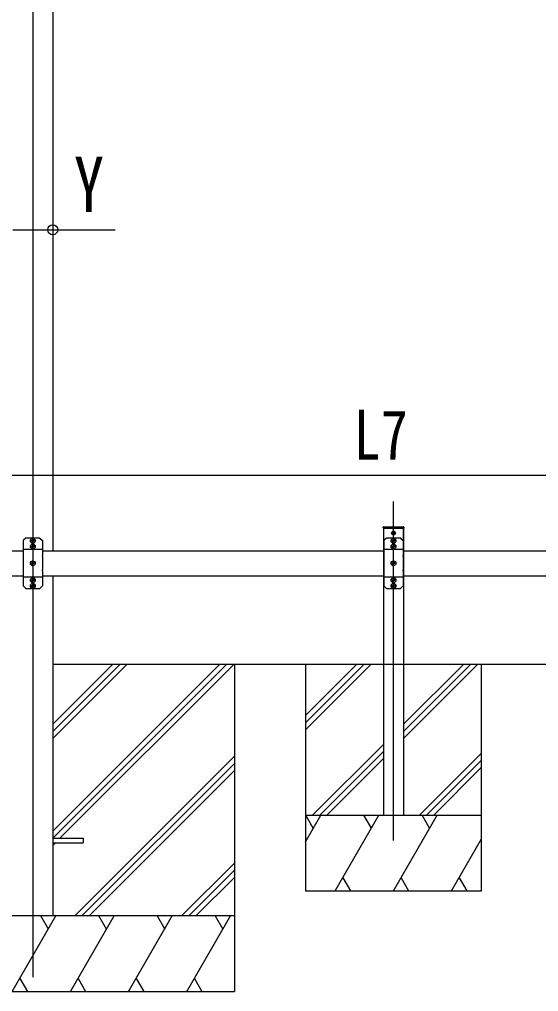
# Model space of a CAD drawing. Units: millimetres, scale not verified. Extents: x -12615 to 12615, y -8910 to 8910.
# Drawn here: x -2239 to -1208, y -5640 to -3711 of the extents above; entities that cross this region are included whole.
import ezdxf
from ezdxf.enums import TextEntityAlignment as Align

# ---------------------------------------------------------------- set-up
doc = ezdxf.new("R2010")
doc.units = ezdxf.units.MM
doc.header["$LTSCALE"] = 40
for name, color, linetype in [('0-3_YKK_12', 2, 'Continuous'), ('0-4_YKK_13', 4, 'Continuous'), ('0-5_YKK_A1', 4, 'Continuous'), ('0-6_YKK_D', 6, 'Continuous')]:
    doc.layers.add(name, color=color, linetype=linetype)
doc.styles.add('ＭＳ ゴシック', font='')
doc.styles.get('ＭＳ ゴシック').set_extended_font_data('MS Gothic')

msp = doc.modelspace()

# ---------------------------------------------------------------- linework, layer by layer
at = {"layer": '0-3_YKK_12'}
for p, q in [((-2212.16, -2647.77), (-2212.16, -5611.34)), ((-1496.16, -5340.06), (-1496.16, -4667.56)), ((-1496.16, -4734.21), (-1496.16, -4725.91)), ((-2206.42, -4745.56), (-2217.89, -4745.56)), ((-2212.16, -4751.29), (-2212.16, -4739.82)), ((-1490.43, -4745.56), (-1501.9, -4745.56)), ((-1500.31, -4730.06), (-1492.01, -4730.06)), ((-1496.16, -4751.29), (-1496.16, -4739.82)), ((-2206.42, -4756.56), (-2217.89, -4756.56)), ((-2212.16, -4762.29), (-2212.16, -4750.82)), ((-1490.43, -4756.56), (-1501.9, -4756.56)), ((-1496.16, -4762.29), (-1496.16, -4750.82)), ((-2212.16, -4795.79), (-2212.16, -4784.32)), ((-1496.16, -4795.79), (-1496.16, -4784.32)), ((-2206.42, -4790.06), (-2217.89, -4790.06)), ((-1490.43, -4790.06), (-1501.9, -4790.06)), ((-2212.16, -4829.29), (-2212.16, -4817.82)), ((-1496.16, -4829.29), (-1496.16, -4817.82)), ((-2206.42, -4823.56), (-2217.89, -4823.56)), ((-2206.42, -4834.56), (-2217.89, -4834.56)), ((-2212.16, -4840.29), (-2212.16, -4828.82)), ((-1490.43, -4823.56), (-1501.9, -4823.56)), ((-1490.43, -4834.56), (-1501.9, -4834.56)), ((-1496.16, -4840.29), (-1496.16, -4828.82))]:
    msp.add_line(p, q, dxfattribs=at)
at = {"layer": '0-4_YKK_13'}
for p, q in [((-1516.66, -4720.06), (-1516.57, -4718.5)), ((-1515.66, -4720.06), (-1516.66, -4720.06)), ((-1515.66, -4720.06), (-1476.66, -4720.06)), ((-1515.57, -4717.56), (-1476.76, -4717.56)), ((-2226.16, -4740.06), (-2231.16, -4745.06)), ((-2231.16, -4745.06), (-2231.16, -4775.34)), ((-2212.87, -4740.06), (-2226.16, -4740.06)), ((-2214.54, -4746.15), (-2213.5, -4746.17)), ((-2214.53, -4744.96), (-2213.5, -4744.95)), ((-2213.5, -4744.95), (-2212.89, -4744.83)), ((-2213.5, -4746.17), (-2212.89, -4746.29)), ((-2212.77, -4744.22), (-2212.89, -4744.83)), ((-2212.75, -4743.18), (-2212.77, -4744.22)), ((-2211.57, -4743.18), (-2211.55, -4744.22)), ((-2211.55, -4744.22), (-2211.43, -4744.83)), ((-2198.16, -4740.06), (-2211.45, -4740.06)), ((-2210.82, -4744.95), (-2211.43, -4744.83)), ((-2210.82, -4746.17), (-2211.43, -4746.29)), ((-2209.78, -4744.96), (-2210.82, -4744.95)), ((-2209.78, -4746.15), (-2210.82, -4746.17)), ((-2198.16, -4740.06), (-2193.16, -4745.06)), ((-2193.16, -4745.06), (-2193.16, -4775.34)), ((-1510.16, -4740.06), (-1515.16, -4745.06)), ((-1515.16, -4745.06), (-1515.16, -4775.34)), ((-1496.88, -4740.06), (-1510.16, -4740.06)), ((-1498.54, -4744.96), (-1497.5, -4744.95)), ((-1498.54, -4746.15), (-1497.5, -4746.17)), ((-1498.21, -4729.71), (-1498.21, -4730.41)), ((-1498.21, -4729.71), (-1497.01, -4729.71)), ((-1498.21, -4730.41), (-1497.01, -4730.41)), ((-1497.5, -4744.95), (-1496.89, -4744.83)), ((-1497.5, -4746.17), (-1496.89, -4746.29)), ((-1496.77, -4744.22), (-1496.89, -4744.83)), ((-1496.75, -4743.18), (-1496.77, -4744.22)), ((-1496.51, -4728.01), (-1495.81, -4728.01)), ((-1496.51, -4728.01), (-1496.51, -4729.21)), ((-1496.51, -4730.91), (-1496.51, -4732.11)), ((-1496.51, -4732.11), (-1495.81, -4732.11)), ((-1495.81, -4728.01), (-1495.81, -4729.21)), ((-1495.81, -4730.91), (-1495.81, -4732.11)), ((-1495.57, -4743.18), (-1495.55, -4744.22)), ((-1495.55, -4744.22), (-1495.43, -4744.83)), ((-1482.16, -4740.06), (-1495.45, -4740.06)), ((-1494.82, -4744.95), (-1495.43, -4744.83)), ((-1494.82, -4746.17), (-1495.43, -4746.29)), ((-1495.31, -4729.71), (-1494.11, -4729.71)), ((-1495.31, -4730.41), (-1494.11, -4730.41)), ((-1493.78, -4744.96), (-1494.82, -4744.95)), ((-1493.78, -4746.15), (-1494.82, -4746.17)), ((-1494.11, -4729.71), (-1494.11, -4730.41)), ((-1482.16, -4740.06), (-1477.16, -4745.06)), ((-1477.16, -4745.06), (-1477.16, -4775.34)), ((-2193.16, -4762.46), (-2231.16, -4762.46)), ((-2214.54, -4757.15), (-2213.5, -4757.17)), ((-2214.53, -4755.96), (-2213.5, -4755.95)), ((-2213.5, -4755.95), (-2212.89, -4755.83)), ((-2213.5, -4757.17), (-2212.89, -4757.29)), ((-2212.77, -4746.89), (-2212.89, -4746.29)), ((-2212.77, -4755.22), (-2212.89, -4755.83)), ((-2212.77, -4757.89), (-2212.89, -4757.29)), ((-2212.75, -4747.93), (-2212.77, -4746.89)), ((-2212.75, -4754.18), (-2212.77, -4755.22)), ((-2212.75, -4758.93), (-2212.77, -4757.89)), ((-2211.57, -4747.93), (-2211.55, -4746.89)), ((-2211.57, -4754.18), (-2211.55, -4755.22)), ((-2211.57, -4758.93), (-2211.55, -4757.89)), ((-2211.55, -4746.89), (-2211.43, -4746.29)), ((-2211.55, -4755.22), (-2211.43, -4755.83)), ((-2211.55, -4757.89), (-2211.43, -4757.29)), ((-2210.82, -4755.95), (-2211.43, -4755.83)), ((-2210.82, -4757.17), (-2211.43, -4757.29)), ((-2209.78, -4755.96), (-2210.82, -4755.95)), ((-2209.78, -4757.15), (-2210.82, -4757.17)), ((-1477.16, -4762.46), (-1515.16, -4762.46)), ((-1498.54, -4755.96), (-1497.5, -4755.95)), ((-1498.54, -4757.15), (-1497.5, -4757.17)), ((-1497.5, -4755.95), (-1496.89, -4755.83)), ((-1497.5, -4757.17), (-1496.89, -4757.29)), ((-1496.77, -4746.89), (-1496.89, -4746.29)), ((-1496.77, -4755.22), (-1496.89, -4755.83)), ((-1496.77, -4757.89), (-1496.89, -4757.29)), ((-1496.75, -4747.93), (-1496.77, -4746.89)), ((-1496.75, -4754.18), (-1496.77, -4755.22)), ((-1496.75, -4758.93), (-1496.77, -4757.89)), ((-1495.57, -4747.93), (-1495.55, -4746.89)), ((-1495.57, -4754.18), (-1495.55, -4755.22)), ((-1495.57, -4758.93), (-1495.55, -4757.89)), ((-1495.55, -4746.89), (-1495.43, -4746.29)), ((-1495.55, -4755.22), (-1495.43, -4755.83)), ((-1495.55, -4757.89), (-1495.43, -4757.29)), ((-1494.82, -4755.95), (-1495.43, -4755.83)), ((-1494.82, -4757.17), (-1495.43, -4757.29)), ((-1493.78, -4755.96), (-1494.82, -4755.95)), ((-1493.78, -4757.15), (-1494.82, -4757.17)), ((-2231.16, -4776.77), (-2231.16, -4803.34)), ((-2193.16, -4776.77), (-2193.16, -4803.34)), ((-1515.16, -4776.77), (-1515.16, -4803.34)), ((-1477.16, -4776.77), (-1477.16, -4803.34)), ((-2214.54, -4790.65), (-2213.5, -4790.67)), ((-2214.53, -4789.46), (-2213.5, -4789.45)), ((-2213.5, -4789.45), (-2212.89, -4789.33)), ((-2213.5, -4790.67), (-2212.89, -4790.79)), ((-2212.77, -4788.72), (-2212.89, -4789.33)), ((-2212.77, -4791.39), (-2212.89, -4790.79)), ((-2212.75, -4787.68), (-2212.77, -4788.72)), ((-2212.75, -4792.43), (-2212.77, -4791.39)), ((-2211.57, -4787.68), (-2211.55, -4788.72)), ((-2211.57, -4792.43), (-2211.55, -4791.39)), ((-2211.55, -4788.72), (-2211.43, -4789.33)), ((-2211.55, -4791.39), (-2211.43, -4790.79)), ((-2210.82, -4789.45), (-2211.43, -4789.33)), ((-2210.82, -4790.67), (-2211.43, -4790.79)), ((-2209.78, -4789.46), (-2210.82, -4789.45)), ((-2209.78, -4790.65), (-2210.82, -4790.67)), ((-1498.54, -4789.46), (-1497.5, -4789.45)), ((-1498.54, -4790.65), (-1497.5, -4790.67)), ((-1497.5, -4789.45), (-1496.89, -4789.33)), ((-1497.5, -4790.67), (-1496.89, -4790.79)), ((-1496.77, -4788.72), (-1496.89, -4789.33)), ((-1496.77, -4791.39), (-1496.89, -4790.79)), ((-1496.75, -4787.68), (-1496.77, -4788.72)), ((-1496.75, -4792.43), (-1496.77, -4791.39)), ((-1495.57, -4787.68), (-1495.55, -4788.72)), ((-1495.57, -4792.43), (-1495.55, -4791.39)), ((-1495.55, -4788.72), (-1495.43, -4789.33)), ((-1495.55, -4791.39), (-1495.43, -4790.79)), ((-1494.82, -4789.45), (-1495.43, -4789.33)), ((-1494.82, -4790.67), (-1495.43, -4790.79)), ((-1493.78, -4789.46), (-1494.82, -4789.45)), ((-1493.78, -4790.65), (-1494.82, -4790.67)), ((-2231.16, -4804.77), (-2231.16, -4835.06)), ((-2193.16, -4817.66), (-2231.16, -4817.66)), ((-2214.53, -4822.96), (-2213.5, -4822.95)), ((-2213.5, -4822.95), (-2212.89, -4822.83)), ((-2212.77, -4822.22), (-2212.89, -4822.83)), ((-2212.75, -4821.18), (-2212.77, -4822.22)), ((-2211.57, -4821.18), (-2211.55, -4822.22)), ((-2211.55, -4822.22), (-2211.43, -4822.83)), ((-2210.82, -4822.95), (-2211.43, -4822.83)), ((-2209.78, -4822.96), (-2210.82, -4822.95)), ((-2193.16, -4804.77), (-2193.16, -4835.06)), ((-1515.16, -4804.77), (-1515.16, -4835.06)), ((-1477.16, -4817.66), (-1515.16, -4817.66)), ((-1498.54, -4822.96), (-1497.5, -4822.95)), ((-1497.5, -4822.95), (-1496.89, -4822.83)), ((-1496.77, -4822.22), (-1496.89, -4822.83)), ((-1496.75, -4821.18), (-1496.77, -4822.22)), ((-1495.57, -4821.18), (-1495.55, -4822.22)), ((-1495.55, -4822.22), (-1495.43, -4822.83)), ((-1494.82, -4822.95), (-1495.43, -4822.83)), ((-1493.78, -4822.96), (-1494.82, -4822.95)), ((-1477.16, -4804.77), (-1477.16, -4835.06)), ((-2226.16, -4840.06), (-2231.16, -4835.06)), ((-2226.16, -4840.06), (-2212.87, -4840.06)), ((-2214.54, -4824.15), (-2213.5, -4824.17)), ((-2214.54, -4835.15), (-2213.5, -4835.17)), ((-2214.53, -4833.96), (-2213.5, -4833.95)), ((-2213.5, -4824.17), (-2212.89, -4824.29)), ((-2213.5, -4833.95), (-2212.89, -4833.83)), ((-2213.5, -4835.17), (-2212.89, -4835.29)), ((-2212.77, -4824.89), (-2212.89, -4824.29)), ((-2212.77, -4833.22), (-2212.89, -4833.83)), ((-2212.77, -4835.89), (-2212.89, -4835.29)), ((-2212.75, -4825.93), (-2212.77, -4824.89)), ((-2212.75, -4832.18), (-2212.77, -4833.22)), ((-2212.75, -4836.93), (-2212.77, -4835.89)), ((-2211.57, -4825.93), (-2211.55, -4824.89)), ((-2211.57, -4832.18), (-2211.55, -4833.22)), ((-2211.57, -4836.93), (-2211.55, -4835.89)), ((-2211.55, -4824.89), (-2211.43, -4824.29)), ((-2211.55, -4833.22), (-2211.43, -4833.83)), ((-2211.55, -4835.89), (-2211.43, -4835.29)), ((-2211.45, -4840.06), (-2198.16, -4840.06)), ((-2210.82, -4824.17), (-2211.43, -4824.29)), ((-2210.82, -4833.95), (-2211.43, -4833.83)), ((-2210.82, -4835.17), (-2211.43, -4835.29)), ((-2209.78, -4824.15), (-2210.82, -4824.17)), ((-2209.78, -4833.96), (-2210.82, -4833.95)), ((-2209.78, -4835.15), (-2210.82, -4835.17)), ((-2198.16, -4840.06), (-2193.16, -4835.06)), ((-1510.16, -4840.06), (-1515.16, -4835.06)), ((-1510.16, -4840.06), (-1496.88, -4840.06)), ((-1498.54, -4824.15), (-1497.5, -4824.17)), ((-1498.54, -4833.96), (-1497.5, -4833.95)), ((-1498.54, -4835.15), (-1497.5, -4835.17)), ((-1497.5, -4824.17), (-1496.89, -4824.29)), ((-1497.5, -4833.95), (-1496.89, -4833.83)), ((-1497.5, -4835.17), (-1496.89, -4835.29)), ((-1496.77, -4824.89), (-1496.89, -4824.29)), ((-1496.77, -4833.22), (-1496.89, -4833.83)), ((-1496.77, -4835.89), (-1496.89, -4835.29)), ((-1496.75, -4825.93), (-1496.77, -4824.89)), ((-1496.75, -4832.18), (-1496.77, -4833.22)), ((-1496.75, -4836.93), (-1496.77, -4835.89)), ((-1495.57, -4825.93), (-1495.55, -4824.89)), ((-1495.57, -4832.18), (-1495.55, -4833.22)), ((-1495.57, -4836.93), (-1495.55, -4835.89)), ((-1495.55, -4824.89), (-1495.43, -4824.29)), ((-1495.55, -4833.22), (-1495.43, -4833.83)), ((-1495.55, -4835.89), (-1495.43, -4835.29)), ((-1495.45, -4840.06), (-1482.16, -4840.06)), ((-1494.82, -4824.17), (-1495.43, -4824.29)), ((-1494.82, -4833.95), (-1495.43, -4833.83)), ((-1494.82, -4835.17), (-1495.43, -4835.29)), ((-1493.78, -4824.15), (-1494.82, -4824.17)), ((-1493.78, -4833.96), (-1494.82, -4833.95)), ((-1493.78, -4835.15), (-1494.82, -4835.17)), ((-1482.16, -4840.06), (-1477.16, -4835.06)), ((-2172.66, -5335.56), (-2112.16, -5335.56)), ((-2112.16, -5335.56), (-2112.16, -5344.56)), ((-2172.66, -5344.56), (-2112.16, -5344.56))]:
    msp.add_line(p, q, dxfattribs=at)
msp.add_lwpolyline([(-1475.76, -4718.5), (-1475.66, -4720.06), (-1476.66, -4720.06)], dxfattribs=at)
for centre, radius in [((-1496.16, -4730.06), 3.75), ((-2212.16, -4745.56), 4.74), ((-1496.16, -4745.56), 4.74), ((-2212.16, -4756.56), 4.74), ((-1496.16, -4756.56), 4.74), ((-2212.16, -4790.06), 4.74), ((-1496.16, -4790.06), 4.74), ((-2212.16, -4823.56), 4.74), ((-1496.16, -4823.56), 4.74), ((-2212.16, -4834.56), 4.74), ((-1496.16, -4834.56), 4.74)]:
    msp.add_circle(centre, radius, dxfattribs=at)
for centre, radius, start, end in [((-1515.57, -4718.56), 1, 90, 176.5), ((-1476.76, -4718.56), 1, 3.5, 90), ((-2212.16, -4745.56), 2.45, 165.9892, 194.0108), ((-2212.16, -4739.36), 1, 224.427, 315.573), ((-2212.16, -4745.56), 2.45, 75.9892, 104.0108), ((-2212.16, -4745.56), 2.45, 345.9892, 14.0108), ((-1496.16, -4745.56), 2.45, 165.9892, 194.0108), ((-1497.01, -4729.21), 0.5, 270, 0), ((-1497.01, -4730.91), 0.5, 0, 90), ((-1496.16, -4739.36), 1, 224.427, 315.573), ((-1496.16, -4745.56), 2.45, 75.9892, 104.0108), ((-1495.31, -4729.21), 0.5, 180, 270), ((-1495.31, -4730.91), 0.5, 90, 180), ((-1496.16, -4745.56), 2.45, 345.9892, 14.0108), ((-2212.16, -4756.56), 2.45, 165.9892, 194.0108), ((-2212.16, -4745.56), 2.45, 255.9892, 284.0108), ((-2212.16, -4756.56), 2.45, 75.9892, 104.0108), ((-2212.16, -4756.56), 2.45, 255.9892, 284.0108), ((-2212.16, -4756.56), 2.45, 345.9892, 14.0108), ((-1496.16, -4756.56), 2.45, 165.9892, 194.0108), ((-1496.16, -4745.56), 2.45, 255.9892, 284.0108), ((-1496.16, -4756.56), 2.45, 75.9892, 104.0108), ((-1496.16, -4756.56), 2.45, 255.9892, 284.0108), ((-1496.16, -4756.56), 2.45, 345.9892, 14.0108), ((-2231.86, -4776.06), 1, 314.427, 45.573), ((-2192.46, -4776.06), 1, 134.427, 225.573), ((-1515.86, -4776.06), 1, 314.427, 45.573), ((-1476.46, -4776.06), 1, 134.427, 225.573), ((-2231.86, -4804.06), 1, 314.427, 45.573), ((-2212.16, -4790.06), 2.45, 165.9892, 194.0108), ((-2212.16, -4790.06), 2.45, 75.9892, 104.0108), ((-2212.16, -4790.06), 2.45, 255.9892, 284.0108), ((-2212.16, -4790.06), 2.45, 345.9892, 14.0108), ((-2192.46, -4804.06), 1, 134.427, 225.573), ((-1515.86, -4804.06), 1, 314.427, 45.573), ((-1496.16, -4790.06), 2.45, 165.9892, 194.0108), ((-1496.16, -4790.06), 2.45, 75.9892, 104.0108), ((-1496.16, -4790.06), 2.45, 255.9892, 284.0108), ((-1496.16, -4790.06), 2.45, 345.9892, 14.0108), ((-1476.46, -4804.06), 1, 134.427, 225.573), ((-2212.16, -4823.56), 2.45, 165.9892, 194.0108), ((-2212.16, -4823.56), 2.45, 75.9892, 104.0108), ((-2212.16, -4823.56), 2.45, 345.9892, 14.0108), ((-1496.16, -4823.56), 2.45, 165.9892, 194.0108), ((-1496.16, -4823.56), 2.45, 75.9892, 104.0108), ((-1496.16, -4823.56), 2.45, 345.9892, 14.0108), ((-2212.16, -4834.56), 2.45, 165.9892, 194.0108), ((-2212.16, -4840.76), 1, 44.427, 135.573), ((-2212.16, -4823.56), 2.45, 255.9892, 284.0108), ((-2212.16, -4834.56), 2.45, 75.9892, 104.0108), ((-2212.16, -4834.56), 2.45, 255.9892, 284.0108), ((-2212.16, -4834.56), 2.45, 345.9892, 14.0108), ((-1496.16, -4834.56), 2.45, 165.9892, 194.0108), ((-1496.16, -4840.76), 1, 44.427, 135.573), ((-1496.16, -4823.56), 2.45, 255.9892, 284.0108), ((-1496.16, -4834.56), 2.45, 75.9892, 104.0108), ((-1496.16, -4834.56), 2.45, 255.9892, 284.0108), ((-1496.16, -4834.56), 2.45, 345.9892, 14.0108)]:
    msp.add_arc(centre, radius, start, end, dxfattribs=at)
at = {"layer": '0-5_YKK_A1'}
for p, q in [((-2172.66, -3077.48), (-2172.66, -4765.05)), ((-1516.16, -4720.06), (-1476.16, -4720.06)), ((-1516.16, -4720.06), (-1516.16, -5290.06)), ((-1476.16, -4745.39), (-1476.16, -4720.06)), ((-1476.16, -4720.06), (-1476.16, -5290.06)), ((-2838.16, -4765.06), (-2231.16, -4765.06)), ((-2193.16, -4765.06), (-1516.16, -4765.06)), ((-1476.16, -4765.06), (-799.16, -4765.06)), ((-2838.16, -4815.06), (-2231.16, -4815.06)), ((-2193.16, -4815.06), (-1516.16, -4815.06)), ((-2172.66, -4815.05), (-2172.66, -5490.06)), ((-1476.16, -4815.06), (-799.16, -4815.06)), ((-2172.66, -5321.63), (-1841.08, -4990.05)), ((-2172.66, -5335.78), (-1826.93, -4990.05)), ((-2172.66, -5137.79), (-2024.92, -4990.05)), ((-2172.66, -5123.65), (-2039.07, -4990.05)), ((-2172.66, -5109.5), (-2053.21, -4990.05)), ((-2172.66, -4990.06), (-819.66, -4990.06)), ((-2158.3, -5335.56), (-1812.79, -4990.05)), ((-1812.06, -4990.05), (-1812.06, -5640.05)), ((-1671.16, -4990.06), (-1671.16, -5440.06)), ((-1671.16, -5092.4), (-1568.81, -4990.06)), ((-1671.16, -5106.55), (-1554.67, -4990.06)), ((-1671.16, -5120.69), (-1540.53, -4990.06)), ((-1476.16, -5137.82), (-1328.4, -4990.06)), ((-1476.16, -5123.68), (-1342.54, -4990.06)), ((-1476.16, -5109.54), (-1356.68, -4990.06)), ((-1321.16, -5440.06), (-1321.16, -4990.06)), ((-1656.68, -5290.06), (-1516.16, -5149.54)), ((-1642.54, -5290.06), (-1516.16, -5163.68)), ((-1444.55, -5290.06), (-1321.16, -5166.67)), ((-2128.95, -5490.05), (-1812.06, -5173.17)), ((-2114.81, -5490.05), (-1812.06, -5187.31)), ((-1628.4, -5290.06), (-1516.16, -5177.82)), ((-1430.41, -5290.06), (-1321.16, -5180.81)), ((-2100.66, -5490.05), (-1812.06, -5201.45)), ((-1416.27, -5290.06), (-1321.16, -5194.95)), ((-1671.16, -5343.17), (-1640.5, -5290.06)), ((-1671.16, -5290.06), (-1321.16, -5290.06)), ((-1655.5, -5316.04), (-1670.5, -5290.06)), ((-1611.63, -5440.06), (-1525.03, -5290.06)), ((-1540.03, -5316.04), (-1555.03, -5290.06)), ((-1516.16, -5290.06), (-1476.16, -5290.06)), ((-1496.16, -5440.06), (-1409.56, -5290.06)), ((-1424.56, -5316.04), (-1439.56, -5290.06)), ((-1380.69, -5440.06), (-1321.16, -5336.95)), ((-2172.66, -5349.92), (-2167.3, -5344.56)), ((-1916.81, -5490.05), (-1812.06, -5385.3)), ((-1902.67, -5490.05), (-1812.06, -5399.44)), ((-1888.53, -5490.05), (-1812.06, -5413.58)), ((-1596.63, -5414.08), (-1581.63, -5440.06)), ((-1481.16, -5414.08), (-1466.16, -5440.06)), ((-1365.69, -5414.08), (-1350.69, -5440.06)), ((-1671.16, -5440.06), (-1321.16, -5440.06)), ((-1812.06, -5490.05), (-2612.06, -5490.05)), ((-2252.94, -5640.05), (-2166.34, -5490.05)), ((-2181.34, -5516.04), (-2196.34, -5490.05)), ((-2137.47, -5640.05), (-2050.87, -5490.05)), ((-2065.87, -5516.04), (-2080.87, -5490.05)), ((-2022, -5640.05), (-1935.4, -5490.05)), ((-1965.4, -5490.05), (-1950.4, -5516.04)), ((-1906.53, -5640.05), (-1819.93, -5490.05)), ((-1849.93, -5490.05), (-1834.93, -5516.04)), ((-2237.94, -5614.07), (-2222.94, -5640.05)), ((-2122.47, -5614.07), (-2107.47, -5640.05)), ((-2007, -5614.08), (-1992, -5640.05)), ((-1891.53, -5614.08), (-1876.53, -5640.05)), ((-2612.06, -5640.05), (-1812.06, -5640.05))]:
    msp.add_line(p, q, dxfattribs=at)
at = {"layer": '0-6_YKK_D'}
msp.add_line((-2923.16, -4615.06), (-69.16, -4615.06), dxfattribs=at)
msp.add_lwpolyline([(-2251.66, -4128), (-2172.66, -4128), (-2048.66, -4128)], dxfattribs=at)
msp.add_circle((-2172.66, -4128), 10, dxfattribs=at)

# ---------------------------------------------------------------- texts
at = {"layer": '0-6_YKK_D', "style": 'ＭＳ ゴシック', "width": 0.8}
for s, height, p in [('Y', 110, (-2130.66, -4126)), ('L7', 98.97, (-1575.36, -4614.06))]:
    msp.add_text(s, height=height, dxfattribs=at).set_placement(p, align=Align.BOTTOM_LEFT)

doc.saveas('drawing.dxf')
